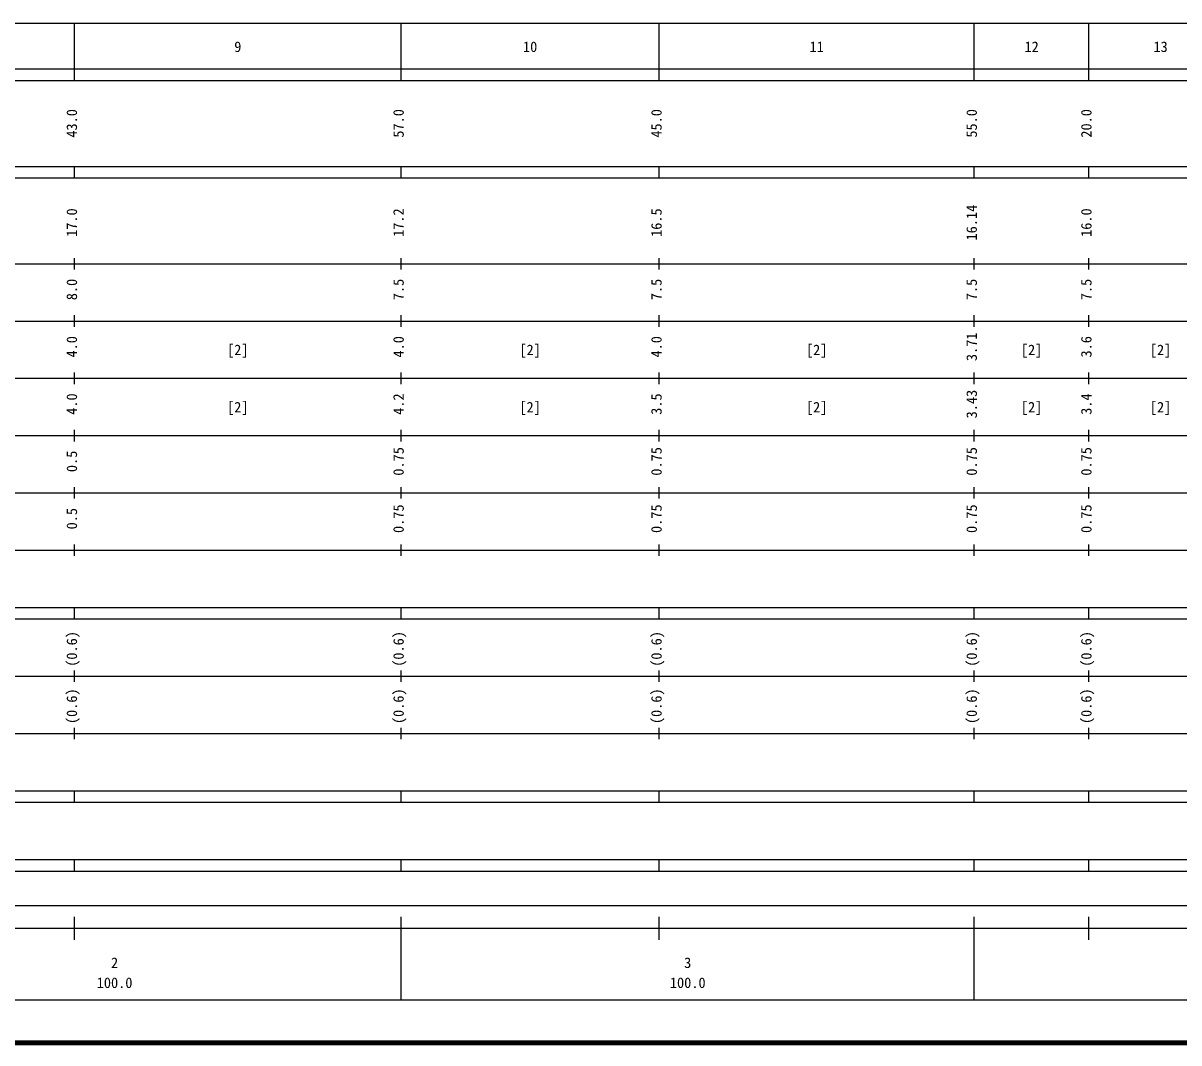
# Model space of a CAD drawing. Units: millimetres on the paper, enlarged 1000 times. Extents: x 40000 to 680000, y 20000 to 380000.
# Drawn here: x 202042 to 403692, y 20000 to 198000 of the extents above; entities that cross this region are included whole.
import ezdxf
from ezdxf.enums import TextEntityAlignment as Align

# ---------------------------------------------------------------- set-up
doc = ezdxf.new("R2010")
doc.units = ezdxf.units.MM
doc.header["$LTSCALE"] = 1000
doc.layers.add('M-TTL', color=2, linetype='Continuous', lineweight=140)
doc.layers.add('M-TTL-BAND', color=7, linetype='Continuous', lineweight=25)
doc.styles.add('ＭＳ ゴシック', font='')
doc.styles.get('ＭＳ ゴシック').set_extended_font_data('MS Gothic')

msp = doc.modelspace()

# ---------------------------------------------------------------- linework, layer by layer
at = {"layer": 'M-TTL'}
msp.add_line((40000, 20000), (680000, 20000), dxfattribs=at)
at = {"layer": 'M-TTL-BAND'}
for p, q in [((68000, 198000), (579000, 198000)), ((211000, 188000), (211000, 198000)), ((268000, 188000), (268000, 198000)), ((313000, 188000), (313000, 198000)), ((368000, 188000), (368000, 198000)), ((388000, 188000), (388000, 198000)), ((40000, 190000), (579000, 190000)), ((40000, 188000), (579000, 188000)), ((40000, 173000), (579000, 173000)), ((211000, 171000), (211000, 173000)), ((268000, 171000), (268000, 173000)), ((313000, 171000), (313000, 173000)), ((368000, 171000), (368000, 173000)), ((388000, 171000), (388000, 173000)), ((40000, 171000), (579000, 171000)), ((40000, 156000), (579000, 156000)), ((211000, 155000), (211000, 157000)), ((268000, 155000), (268000, 157000)), ((313000, 155000), (313000, 157000)), ((368000, 155000), (368000, 157000)), ((388000, 155000), (388000, 157000)), ((46000, 146000), (579000, 146000)), ((211000, 145000), (211000, 147000)), ((268000, 145000), (268000, 147000)), ((313000, 145000), (313000, 147000)), ((368000, 145000), (368000, 147000)), ((388000, 145000), (388000, 147000)), ((52000, 136000), (579000, 136000)), ((211000, 135000), (211000, 137000)), ((268000, 135000), (268000, 137000)), ((313000, 135000), (313000, 137000)), ((368000, 135000), (368000, 137000)), ((388000, 135000), (388000, 137000)), ((46000, 126000), (579000, 126000)), ((211000, 125000), (211000, 127000)), ((268000, 125000), (268000, 127000)), ((313000, 125000), (313000, 127000)), ((368000, 125000), (368000, 127000)), ((388000, 125000), (388000, 127000)), ((211000, 115000), (211000, 117000)), ((268000, 115000), (268000, 117000)), ((313000, 115000), (313000, 117000)), ((368000, 115000), (368000, 117000)), ((388000, 115000), (388000, 117000)), ((52000, 116000), (579000, 116000)), ((211000, 105000), (211000, 107000)), ((268000, 105000), (268000, 107000)), ((313000, 105000), (313000, 107000)), ((368000, 105000), (368000, 107000)), ((388000, 105000), (388000, 107000)), ((46000, 106000), (579000, 106000)), ((40000, 96000), (579000, 96000)), ((211000, 94000), (211000, 96000)), ((268000, 94000), (268000, 96000)), ((313000, 94000), (313000, 96000)), ((368000, 94000), (368000, 96000)), ((388000, 94000), (388000, 96000)), ((40000, 94000), (579000, 94000)), ((211000, 83000), (211000, 85000)), ((268000, 83000), (268000, 85000)), ((313000, 83000), (313000, 85000)), ((368000, 83000), (368000, 85000)), ((388000, 83000), (388000, 85000)), ((49000, 84000), (579000, 84000)), ((211000, 73000), (211000, 75000)), ((268000, 73000), (268000, 75000)), ((313000, 73000), (313000, 75000)), ((368000, 73000), (368000, 75000)), ((388000, 73000), (388000, 75000)), ((40000, 74000), (579000, 74000)), ((40000, 64000), (579000, 64000)), ((211000, 62000), (211000, 64000)), ((268000, 62000), (268000, 64000)), ((313000, 62000), (313000, 64000)), ((368000, 62000), (368000, 64000)), ((388000, 62000), (388000, 64000)), ((40000, 62000), (579000, 62000)), ((40000, 52000), (579000, 52000)), ((211000, 50000), (211000, 52000)), ((268000, 50000), (268000, 52000)), ((313000, 50000), (313000, 52000)), ((368000, 50000), (368000, 52000)), ((388000, 50000), (388000, 52000)), ((40000, 50000), (579000, 50000)), ((71000, 44000), (565000, 44000)), ((211000, 38000), (211000, 42000)), ((268000, 27500), (268000, 42000)), ((313000, 38000), (313000, 42000)), ((368000, 27500), (368000, 42000)), ((388000, 38000), (388000, 42000)), ((40000, 40000), (579000, 40000)), ((68000, 27500), (579000, 27500))]:
    msp.add_line(p, q, dxfattribs=at)

# ---------------------------------------------------------------- texts
at = {"layer": 'M-TTL-BAND', "style": 'ＭＳ ゴシック'}
for s, p in [('9', (239500, 192405)), ('10', (290500, 192405)), ('11', (340500, 192405)), ('12', (378000, 192405)), ('13', (400500, 192405)), ('[2]', (239500, 139500)), ('[2]', (290500, 139500)), ('[2]', (340500, 139500)), ('[2]', (378000, 139500)), ('[2]', (400500, 139500)), ('[2]', (239500, 129500)), ('[2]', (290500, 129500)), ('[2]', (340500, 129500)), ('[2]', (378000, 129500)), ('[2]', (400500, 129500)), ('2', (218000, 32523)), ('3', (318000, 32523)), ('100.0', (218000, 29033)), ('100.0', (318000, 29033))]:
    msp.add_text(s, height=1833, dxfattribs=at).set_placement(p, align=Align.BOTTOM_CENTER)
for s, p in [('43.0', (212000, 180500)), ('57.0', (269000, 180500)), ('45.0', (314000, 180500)), ('55.0', (369000, 180500)), ('20.0', (389000, 180500)), ('17.0', (212000, 163174)), ('17.2', (269000, 163174)), ('16.5', (314000, 163174)), ('16.14', (369000, 163174)), ('16.0', (389000, 163174)), ('8.0', (212000, 151500)), ('7.5', (269000, 151500)), ('7.5', (314000, 151500)), ('7.5', (369000, 151500)), ('7.5', (389000, 151500)), ('4.0', (212000, 141500)), ('4.0', (269000, 141500)), ('4.0', (314000, 141500)), ('3.71', (369000, 141500)), ('3.6', (389000, 141500)), ('4.0', (212000, 131500)), ('4.2', (269000, 131500)), ('3.5', (314000, 131500)), ('3.43', (369000, 131500)), ('3.4', (389000, 131500)), ('0.5', (212000, 121500)), ('0.75', (269000, 121500)), ('0.75', (314000, 121500)), ('0.75', (369000, 121500)), ('0.75', (389000, 121500)), ('0.5', (212000, 111500)), ('0.75', (269000, 111500)), ('0.75', (314000, 111500)), ('0.75', (369000, 111500)), ('0.75', (389000, 111500)), ('(0.6)', (212000, 88764)), ('(0.6)', (269000, 88764)), ('(0.6)', (314000, 88764)), ('(0.6)', (369000, 88764)), ('(0.6)', (389000, 88764)), ('(0.6)', (212000, 78764)), ('(0.6)', (269000, 78764)), ('(0.6)', (314000, 78764)), ('(0.6)', (369000, 78764)), ('(0.6)', (389000, 78764))]:
    msp.add_text(s, height=1833, rotation=90, dxfattribs=at).set_placement(p, align=Align.BOTTOM_CENTER)

doc.saveas('drawing.dxf')
